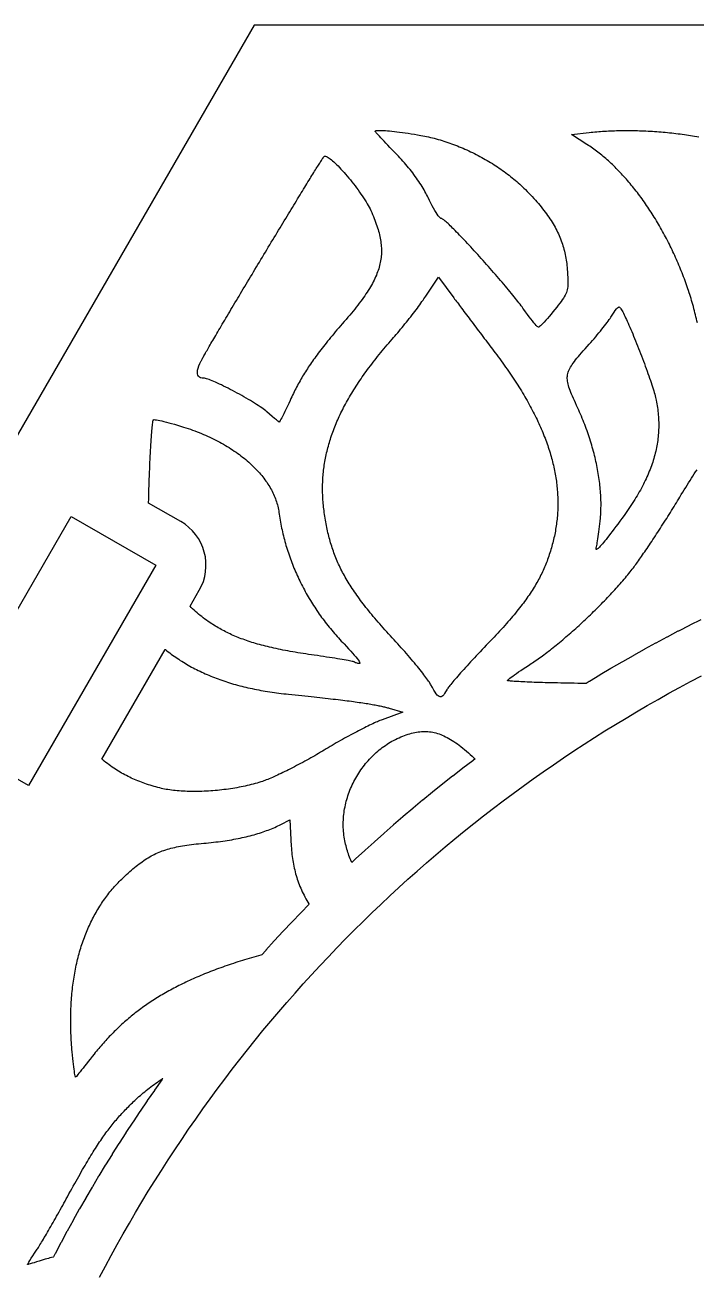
# Model space of a CAD drawing. Header units: millimetres. Extents: x 10 to 410, y 18 to 283.
# Drawn here: x 259.71 to 281.08, y 241.79 to 281.62 of the extents above; entities that cross this region are included whole.
import ezdxf

# ---------------------------------------------------------------- set-up
doc = ezdxf.new("R2010")
doc.units = ezdxf.units.MM
doc.layers.add('CUT', color=1, linetype='Continuous')

msp = doc.modelspace()

# ---------------------------------------------------------------- linework, layer by layer
at = {"layer": 'CUT'}
for points in [[(337, 160.378), (372, 221), (337, 281.622), (267, 281.622), (232, 221), (267, 160.378)], [(274.332, 274.068), (274.276, 274.131), (274.219, 274.194), (274.162, 274.257), (274.106, 274.319), (274.05, 274.381), (273.995, 274.441), (273.94, 274.501), (273.885, 274.56), (273.831, 274.619), (273.778, 274.675), (273.726, 274.731), (273.675, 274.786), (273.625, 274.839), (273.575, 274.89), (273.527, 274.94), (273.481, 274.989), (273.435, 275.035), (273.391, 275.08), (273.349, 275.123), (273.308, 275.163), (273.269, 275.202), (273.232, 275.238), (273.196, 275.272), (273.163, 275.304), (273.131, 275.333), (273.102, 275.359), (273.075, 275.382), (273.05, 275.403), (273.028, 275.421), (273.008, 275.436), (272.991, 275.448), (272.976, 275.456), (272.964, 275.461), (272.955, 275.463), (272.937, 275.469), (272.913, 275.487), (272.885, 275.516), (272.854, 275.555), (272.819, 275.603), (272.782, 275.659), (272.742, 275.724), (272.701, 275.794), (272.658, 275.871), (272.615, 275.953), (272.572, 276.04), (272.529, 276.13), (272.506, 276.178), (272.482, 276.227), (272.456, 276.277), (272.428, 276.328), (272.399, 276.379), (272.369, 276.431), (272.337, 276.483), (272.304, 276.536), (272.269, 276.59), (272.234, 276.644), (272.197, 276.698), (272.159, 276.752), (272.12, 276.807), (272.08, 276.861), (272.039, 276.916), (271.997, 276.971), (271.954, 277.025), (271.91, 277.079), (271.865, 277.134), (271.82, 277.188), (271.774, 277.241), (271.727, 277.295), (271.68, 277.347), (271.632, 277.4), (271.583, 277.451), (271.534, 277.502), (271.459, 277.579), (271.387, 277.654), (271.317, 277.727), (271.251, 277.796), (271.188, 277.863), (271.129, 277.925), (271.074, 277.983), (271.025, 278.037), (270.98, 278.085), (270.941, 278.128), (270.908, 278.164), (270.882, 278.195), (270.863, 278.217), (270.851, 278.233), (270.847, 278.24), (270.851, 278.249), (270.861, 278.256), (270.879, 278.262), (270.903, 278.266), (270.934, 278.269), (270.971, 278.271), (271.013, 278.271), (271.062, 278.27), (271.115, 278.268), (271.174, 278.264), (271.238, 278.259), (271.306, 278.253), (271.379, 278.246), (271.456, 278.237), (271.537, 278.228), (271.622, 278.217), (271.711, 278.205), (271.802, 278.192), (271.897, 278.178), (271.994, 278.163), (272.094, 278.146), (272.196, 278.129), (272.3, 278.111), (272.361, 278.1), (272.421, 278.088), (272.482, 278.075), (272.543, 278.062), (272.605, 278.047), (272.666, 278.033), (272.727, 278.017), (272.788, 278), (272.85, 277.983), (272.911, 277.966), (272.972, 277.947), (273.034, 277.928), (273.095, 277.908), (273.156, 277.887), (273.217, 277.866), (273.278, 277.844), (273.339, 277.822), (273.4, 277.799), (273.461, 277.775), (273.522, 277.75), (273.582, 277.725), (273.642, 277.7), (273.702, 277.673), (273.762, 277.646), (273.822, 277.619), (273.882, 277.591), (273.941, 277.562), (274, 277.533), (274.058, 277.503), (274.117, 277.473), (274.175, 277.442), (274.233, 277.411), (274.29, 277.379), (274.347, 277.346), (274.404, 277.313), (274.461, 277.28), (274.517, 277.246), (274.572, 277.211), (274.627, 277.176), (274.682, 277.141), (274.737, 277.105), (274.791, 277.068), (274.844, 277.032), (274.897, 276.994), (274.949, 276.957), (275.001, 276.918), (275.053, 276.88), (275.103, 276.841), (275.154, 276.801), (275.203, 276.762), (275.252, 276.721), (275.301, 276.681), (275.349, 276.64), (275.396, 276.598), (275.443, 276.557), (275.489, 276.514), (275.534, 276.472), (275.578, 276.429), (275.622, 276.386), (275.679, 276.329), (275.734, 276.273), (275.788, 276.217), (275.84, 276.161), (275.891, 276.106), (275.941, 276.05), (275.99, 275.996), (276.037, 275.941), (276.083, 275.887), (276.127, 275.832), (276.17, 275.778), (276.212, 275.724), (276.253, 275.67), (276.293, 275.617), (276.331, 275.563), (276.368, 275.51), (276.404, 275.456), (276.438, 275.403), (276.472, 275.35), (276.504, 275.296), (276.535, 275.243), (276.565, 275.19), (276.593, 275.136), (276.621, 275.083), (276.647, 275.029), (276.672, 274.976), (276.696, 274.922), (276.719, 274.868), (276.741, 274.814), (276.762, 274.76), (276.782, 274.705), (276.801, 274.651), (276.818, 274.596), (276.835, 274.54), (276.85, 274.485), (276.865, 274.429), (276.878, 274.373), (276.891, 274.317), (276.902, 274.26), (276.913, 274.203), (276.922, 274.145), (276.931, 274.087), (276.938, 274.029), (276.945, 273.97), (276.95, 273.911), (276.955, 273.851), (276.962, 273.759), (276.967, 273.675), (276.972, 273.598), (276.975, 273.527), (276.976, 273.462), (276.976, 273.402), (276.974, 273.347), (276.97, 273.295), (276.963, 273.247), (276.954, 273.2), (276.942, 273.156), (276.926, 273.112), (276.908, 273.068), (276.886, 273.024), (276.86, 272.978), (276.831, 272.931), (276.797, 272.882), (276.76, 272.829), (276.717, 272.772), (276.67, 272.71), (276.618, 272.643), (276.56, 272.57), (276.5, 272.494), (276.44, 272.42), (276.381, 272.351), (276.325, 272.286), (276.272, 272.226), (276.223, 272.172), (276.178, 272.124), (276.137, 272.084), (276.102, 272.051), (276.073, 272.027), (276.051, 272.013), (276.037, 272.008), (276.021, 272.015), (275.998, 272.033), (275.967, 272.062), (275.931, 272.101), (275.89, 272.149), (275.844, 272.206), (275.793, 272.269), (275.74, 272.338), (275.685, 272.413), (275.627, 272.493), (275.569, 272.575), (275.544, 272.612), (275.516, 272.651), (275.486, 272.692), (275.454, 272.735), (275.419, 272.779), (275.383, 272.826), (275.345, 272.875), (275.306, 272.925), (275.264, 272.976), (275.221, 273.03), (275.177, 273.084), (275.131, 273.14), (275.084, 273.197), (275.035, 273.255), (274.986, 273.315), (274.935, 273.375), (274.884, 273.435), (274.831, 273.497), (274.778, 273.559), (274.724, 273.622), (274.669, 273.685), (274.614, 273.749), (274.558, 273.812), (274.502, 273.876), (274.445, 273.94), (274.389, 274.004)], [(265.744, 271.692), (265.776, 271.747), (265.809, 271.803), (265.842, 271.86), (265.877, 271.919), (265.912, 271.979), (265.948, 272.04), (265.985, 272.102), (266.022, 272.166), (266.061, 272.23), (266.099, 272.296), (266.139, 272.362), (266.179, 272.43), (266.22, 272.498), (266.261, 272.567), (266.303, 272.638), (266.345, 272.709), (266.387, 272.781), (266.431, 272.853), (266.474, 272.926), (266.518, 273), (266.563, 273.075), (266.608, 273.15), (266.653, 273.225), (266.698, 273.301), (266.744, 273.378), (266.79, 273.455), (266.836, 273.532), (266.883, 273.61), (266.929, 273.688), (266.976, 273.766), (267.023, 273.844), (267.07, 273.923), (267.117, 274.001), (267.165, 274.08), (267.212, 274.159), (267.259, 274.238), (267.307, 274.316), (267.354, 274.395), (267.401, 274.474), (267.448, 274.552), (267.495, 274.63), (267.542, 274.708), (267.589, 274.786), (267.636, 274.863), (267.682, 274.94), (267.729, 275.017), (267.775, 275.093), (267.82, 275.168), (267.866, 275.243), (267.911, 275.318), (267.956, 275.392), (268, 275.465), (268.044, 275.538), (268.088, 275.61), (268.131, 275.681), (268.174, 275.751), (268.216, 275.821), (268.257, 275.889), (268.299, 275.957), (268.339, 276.024), (268.379, 276.089), (268.419, 276.154), (268.457, 276.217), (268.496, 276.28), (268.533, 276.341), (268.57, 276.401), (268.606, 276.46), (268.641, 276.517), (268.675, 276.574), (268.709, 276.628), (268.742, 276.682), (268.774, 276.734), (268.805, 276.784), (268.835, 276.833), (268.865, 276.88), (268.893, 276.926), (268.92, 276.97), (268.947, 277.012), (268.972, 277.053), (268.996, 277.091), (269.019, 277.128), (269.041, 277.164), (269.062, 277.197), (269.082, 277.228), (269.101, 277.257), (269.118, 277.285), (269.135, 277.31), (269.15, 277.333), (269.163, 277.354), (269.176, 277.373), (269.187, 277.389), (269.197, 277.404), (269.205, 277.416), (269.212, 277.425), (269.218, 277.432), (269.222, 277.437), (269.235, 277.446), (269.251, 277.449), (269.271, 277.447), (269.294, 277.439), (269.32, 277.427), (269.35, 277.411), (269.381, 277.39), (269.416, 277.364), (269.452, 277.335), (269.491, 277.302), (269.532, 277.266), (269.574, 277.226), (269.618, 277.183), (269.664, 277.137), (269.711, 277.089), (269.758, 277.038), (269.807, 276.985), (269.856, 276.929), (269.906, 276.872), (269.956, 276.813), (270.007, 276.753), (270.057, 276.692), (270.107, 276.629), (270.157, 276.566), (270.206, 276.502), (270.254, 276.438), (270.301, 276.374), (270.348, 276.309), (270.392, 276.245), (270.436, 276.182), (270.478, 276.119), (270.517, 276.057), (270.555, 275.997), (270.591, 275.937), (270.624, 275.879), (270.654, 275.823), (270.682, 275.769), (270.706, 275.717), (270.735, 275.653), (270.762, 275.591), (270.789, 275.529), (270.814, 275.468), (270.837, 275.408), (270.86, 275.348), (270.881, 275.289), (270.901, 275.231), (270.92, 275.174), (270.937, 275.118), (270.954, 275.061), (270.969, 275.006), (270.982, 274.951), (270.995, 274.897), (271.006, 274.843), (271.015, 274.789), (271.024, 274.736), (271.031, 274.684), (271.037, 274.631), (271.041, 274.579), (271.044, 274.528), (271.046, 274.476), (271.046, 274.425), (271.045, 274.374), (271.043, 274.323), (271.039, 274.272), (271.034, 274.222), (271.027, 274.171), (271.019, 274.12), (271.01, 274.07), (270.999, 274.019), (270.987, 273.969), (270.974, 273.918), (270.958, 273.867), (270.942, 273.816), (270.924, 273.765), (270.904, 273.713), (270.883, 273.661), (270.861, 273.61), (270.837, 273.557), (270.812, 273.504), (270.785, 273.451), (270.756, 273.398), (270.726, 273.344), (270.695, 273.289), (270.662, 273.234), (270.627, 273.179), (270.591, 273.123), (270.554, 273.066), (270.515, 273.008), (270.474, 272.95), (270.432, 272.891), (270.388, 272.832), (270.342, 272.771), (270.295, 272.71), (270.246, 272.648), (270.196, 272.585), (270.144, 272.522), (270.091, 272.457), (270.035, 272.391), (269.978, 272.324), (269.92, 272.257), (269.859, 272.187), (269.8, 272.118), (269.743, 272.051), (269.687, 271.985), (269.632, 271.921), (269.579, 271.858), (269.527, 271.796), (269.476, 271.735), (269.427, 271.675), (269.379, 271.617), (269.332, 271.559), (269.286, 271.502), (269.242, 271.447), (269.198, 271.392), (269.156, 271.338), (269.115, 271.284), (269.074, 271.232), (269.035, 271.18), (268.997, 271.128), (268.959, 271.078), (268.923, 271.027), (268.887, 270.978), (268.852, 270.928), (268.818, 270.879), (268.785, 270.831), (268.752, 270.782), (268.72, 270.734), (268.689, 270.686), (268.658, 270.638), (268.628, 270.59), (268.598, 270.542), (268.569, 270.494), (268.54, 270.446), (268.512, 270.397), (268.484, 270.349), (268.456, 270.3), (268.429, 270.251), (268.402, 270.202), (268.375, 270.152), (268.349, 270.102), (268.322, 270.051), (268.296, 270), (268.27, 269.948), (268.244, 269.896), (268.218, 269.843), (268.192, 269.789), (268.166, 269.734), (268.14, 269.679), (268.096, 269.584), (268.053, 269.493), (268.012, 269.407), (267.973, 269.326), (267.937, 269.252), (267.905, 269.185), (267.875, 269.126), (267.85, 269.076), (267.829, 269.036), (267.813, 269.006), (267.802, 268.987), (267.797, 268.981), (267.783, 268.991), (267.751, 269.016), (267.703, 269.055), (267.642, 269.107), (267.57, 269.168), (267.49, 269.237), (267.404, 269.312), (267.368, 269.341), (267.329, 269.373), (267.285, 269.406), (267.237, 269.44), (267.185, 269.476), (267.13, 269.513), (267.071, 269.551), (267.01, 269.59), (266.947, 269.63), (266.881, 269.67), (266.813, 269.71), (266.744, 269.751), (266.673, 269.792), (266.601, 269.833), (266.529, 269.873), (266.456, 269.913), (266.383, 269.953), (266.31, 269.991), (266.238, 270.029), (266.167, 270.066), (266.096, 270.102), (266.027, 270.136), (265.96, 270.169), (265.895, 270.2), (265.832, 270.229), (265.772, 270.256), (265.714, 270.281), (265.66, 270.304), (265.609, 270.324), (265.562, 270.341), (265.52, 270.356), (265.481, 270.368), (265.447, 270.376), (265.419, 270.381), (265.395, 270.383), (265.341, 270.387), (265.295, 270.4), (265.258, 270.42), (265.23, 270.449), (265.209, 270.485), (265.198, 270.528), (265.195, 270.579), (265.201, 270.637), (265.216, 270.702), (265.239, 270.773), (265.271, 270.851), (265.312, 270.936), (265.32, 270.952), (265.33, 270.971), (265.341, 270.991), (265.354, 271.014), (265.367, 271.039), (265.382, 271.066), (265.399, 271.095), (265.416, 271.126), (265.435, 271.159), (265.455, 271.194), (265.476, 271.231), (265.498, 271.27), (265.521, 271.31), (265.546, 271.352), (265.571, 271.396), (265.598, 271.441), (265.625, 271.488), (265.653, 271.537), (265.683, 271.587), (265.713, 271.639)], [(269.498, 264.929), (269.48, 264.982), (269.463, 265.035), (269.446, 265.088), (269.43, 265.141), (269.414, 265.195), (269.399, 265.249), (269.384, 265.304), (269.37, 265.359), (269.357, 265.414), (269.343, 265.469), (269.331, 265.526), (269.318, 265.582), (269.307, 265.639), (269.295, 265.696), (269.284, 265.754), (269.274, 265.812), (269.263, 265.872), (269.253, 265.931), (269.244, 265.991), (269.235, 266.052), (269.226, 266.113), (269.219, 266.17), (269.212, 266.227), (269.205, 266.283), (269.2, 266.34), (269.194, 266.396), (269.19, 266.452), (269.185, 266.509), (269.182, 266.565), (269.179, 266.621), (269.177, 266.677), (269.175, 266.733), (269.174, 266.789), (269.173, 266.845), (269.173, 266.9), (269.174, 266.956), (269.175, 267.012), (269.177, 267.067), (269.18, 267.123), (269.183, 267.178), (269.186, 267.233), (269.191, 267.289), (269.195, 267.344), (269.201, 267.399), (269.207, 267.454), (269.214, 267.51), (269.221, 267.565), (269.229, 267.62), (269.238, 267.675), (269.247, 267.73), (269.257, 267.786), (269.267, 267.841), (269.278, 267.896), (269.289, 267.951), (269.302, 268.006), (269.315, 268.061), (269.328, 268.116), (269.342, 268.171), (269.357, 268.226), (269.373, 268.281), (269.389, 268.337), (269.405, 268.392), (269.422, 268.447), (269.44, 268.502), (269.459, 268.558), (269.478, 268.613), (269.498, 268.668), (269.518, 268.724), (269.539, 268.779), (269.561, 268.835), (269.584, 268.89), (269.607, 268.946), (269.63, 269.002), (269.655, 269.057), (269.68, 269.113), (269.705, 269.169), (269.732, 269.225), (269.759, 269.281), (269.786, 269.337), (269.815, 269.393), (269.843, 269.45), (269.873, 269.506), (269.903, 269.562), (269.934, 269.619), (269.966, 269.676), (269.998, 269.733), (270.031, 269.789), (270.064, 269.846), (270.099, 269.904), (270.133, 269.961), (270.169, 270.018), (270.205, 270.076), (270.242, 270.133), (270.28, 270.191), (270.318, 270.249), (270.357, 270.307), (270.397, 270.365), (270.437, 270.424), (270.478, 270.482), (270.519, 270.541), (270.562, 270.599), (270.605, 270.658), (270.648, 270.717), (270.693, 270.777), (270.738, 270.836), (270.784, 270.896), (270.83, 270.956), (270.877, 271.016), (270.925, 271.076), (270.974, 271.136), (271.023, 271.197), (271.073, 271.257), (271.123, 271.318), (271.175, 271.379), (271.227, 271.441), (271.28, 271.502), (271.333, 271.564), (271.387, 271.626), (271.43, 271.675), (271.473, 271.725), (271.518, 271.777), (271.563, 271.83), (271.608, 271.885), (271.654, 271.94), (271.7, 271.996), (271.746, 272.053), (271.792, 272.11), (271.839, 272.167), (271.884, 272.225), (271.93, 272.282), (271.975, 272.339), (272.019, 272.396), (272.062, 272.453), (272.105, 272.509), (272.147, 272.563), (272.187, 272.618), (272.226, 272.67), (272.264, 272.722), (272.3, 272.772), (272.335, 272.82), (272.368, 272.866), (272.398, 272.911), (272.427, 272.953), (272.454, 272.993), (272.856, 273.603), (273.348, 272.939), (273.373, 272.904), (273.4, 272.868), (273.429, 272.829), (273.459, 272.788), (273.491, 272.746), (273.524, 272.701), (273.559, 272.655), (273.594, 272.608), (273.631, 272.558), (273.669, 272.508), (273.708, 272.456), (273.748, 272.403), (273.789, 272.349), (273.83, 272.294), (273.872, 272.238), (273.915, 272.181), (273.958, 272.123), (274.002, 272.065), (274.046, 272.007), (274.091, 271.948), (274.135, 271.888), (274.18, 271.829), (274.225, 271.77), (274.27, 271.71), (274.315, 271.651), (274.36, 271.592), (274.404, 271.533), (274.448, 271.475), (274.492, 271.417), (274.535, 271.36), (274.578, 271.304), (274.62, 271.248), (274.662, 271.194), (274.711, 271.128), (274.76, 271.063), (274.809, 270.998), (274.856, 270.933), (274.903, 270.868), (274.95, 270.804), (274.995, 270.739), (275.041, 270.675), (275.085, 270.611), (275.129, 270.547), (275.172, 270.484), (275.215, 270.42), (275.257, 270.357), (275.298, 270.294), (275.339, 270.231), (275.379, 270.168), (275.418, 270.106), (275.457, 270.043), (275.495, 269.981), (275.533, 269.919), (275.57, 269.857), (275.606, 269.796), (275.642, 269.734), (275.677, 269.673), (275.712, 269.611), (275.745, 269.55), (275.779, 269.489), (275.811, 269.429), (275.843, 269.368), (275.874, 269.308), (275.905, 269.247), (275.935, 269.187), (275.965, 269.127), (275.993, 269.067), (276.022, 269.007), (276.049, 268.948), (276.076, 268.888), (276.103, 268.829), (276.128, 268.77), (276.153, 268.711), (276.178, 268.652), (276.202, 268.593), (276.225, 268.534), (276.248, 268.476), (276.269, 268.418), (276.291, 268.359), (276.312, 268.301), (276.332, 268.243), (276.351, 268.185), (276.37, 268.127), (276.389, 268.07), (276.406, 268.012), (276.423, 267.955), (276.44, 267.898), (276.456, 267.841), (276.471, 267.783), (276.486, 267.726), (276.5, 267.67), (276.513, 267.613), (276.526, 267.556), (276.538, 267.5), (276.55, 267.443), (276.561, 267.387), (276.571, 267.331), (276.581, 267.275), (276.59, 267.219), (276.599, 267.163), (276.607, 267.107), (276.614, 267.051), (276.621, 266.995), (276.627, 266.94), (276.632, 266.885), (276.637, 266.829), (276.642, 266.774), (276.646, 266.719), (276.649, 266.663), (276.651, 266.608), (276.653, 266.553), (276.654, 266.498), (276.655, 266.444), (276.655, 266.389), (276.655, 266.334), (276.654, 266.28), (276.652, 266.225), (276.65, 266.171), (276.647, 266.116), (276.643, 266.062), (276.639, 266.008), (276.635, 265.954), (276.629, 265.899), (276.623, 265.845), (276.617, 265.791), (276.61, 265.737), (276.602, 265.683), (276.594, 265.629), (276.585, 265.576), (276.576, 265.522), (276.566, 265.468), (276.555, 265.414), (276.544, 265.361), (276.532, 265.307), (276.52, 265.254), (276.507, 265.2), (276.493, 265.147), (276.479, 265.092), (276.464, 265.037), (276.449, 264.983), (276.433, 264.93), (276.417, 264.877), (276.401, 264.825), (276.384, 264.773), (276.366, 264.721), (276.349, 264.67), (276.33, 264.619), (276.312, 264.568), (276.292, 264.518), (276.273, 264.468), (276.252, 264.418), (276.231, 264.368), (276.21, 264.319), (276.188, 264.27), (276.165, 264.221), (276.142, 264.172), (276.118, 264.123), (276.093, 264.074), (276.068, 264.026), (276.042, 263.977), (276.015, 263.928), (275.988, 263.879), (275.96, 263.83), (275.931, 263.781), (275.901, 263.733), (275.87, 263.683), (275.839, 263.634), (275.807, 263.585), (275.774, 263.535), (275.74, 263.485), (275.705, 263.435), (275.67, 263.384), (275.633, 263.333), (275.596, 263.282), (275.558, 263.231), (275.518, 263.179), (275.478, 263.127), (275.437, 263.074), (275.394, 263.021), (275.351, 262.967), (275.307, 262.913), (275.262, 262.858), (275.215, 262.803), (275.168, 262.747), (275.119, 262.69), (275.069, 262.633), (275.018, 262.575), (274.966, 262.517), (274.913, 262.457), (274.859, 262.397), (274.803, 262.337), (274.746, 262.275), (274.688, 262.213), (274.629, 262.149), (274.568, 262.085), (274.507, 262.02), (274.443, 261.954), (274.378, 261.886), (274.313, 261.818), (274.249, 261.75), (274.185, 261.683), (274.122, 261.616), (274.061, 261.55), (274, 261.485), (273.94, 261.421), (273.882, 261.358), (273.825, 261.295), (273.769, 261.234), (273.715, 261.175), (273.662, 261.117), (273.611, 261.06), (273.562, 261.005), (273.515, 260.952), (273.471, 260.902), (273.428, 260.853), (273.387, 260.806), (273.349, 260.762), (273.314, 260.719), (273.281, 260.68), (273.25, 260.643), (273.222, 260.609), (273.198, 260.578), (273.176, 260.55), (273.157, 260.524), (273.142, 260.502), (273.13, 260.484), (273.121, 260.469), (273.087, 260.407), (273.055, 260.355), (273.025, 260.313), (272.996, 260.281), (272.968, 260.259), (272.94, 260.247), (272.911, 260.245), (272.883, 260.254), (272.853, 260.274), (272.821, 260.304), (272.787, 260.346), (272.75, 260.398), (272.711, 260.462), (272.667, 260.538), (272.62, 260.625), (272.606, 260.65), (272.589, 260.678), (272.569, 260.709), (272.546, 260.743), (272.521, 260.78), (272.493, 260.819), (272.462, 260.861), (272.429, 260.905), (272.394, 260.951), (272.357, 260.999), (272.317, 261.049), (272.276, 261.101), (272.233, 261.155), (272.189, 261.21), (272.142, 261.266), (272.095, 261.323), (272.046, 261.382), (271.995, 261.441), (271.944, 261.502), (271.892, 261.562), (271.838, 261.624), (271.784, 261.685), (271.73, 261.748), (271.674, 261.81), (271.619, 261.872), (271.562, 261.934), (271.506, 261.995), (271.45, 262.056), (271.389, 262.122), (271.329, 262.188), (271.27, 262.253), (271.212, 262.317), (271.155, 262.38), (271.099, 262.442), (271.045, 262.504), (270.991, 262.566), (270.938, 262.627), (270.887, 262.687), (270.836, 262.746), (270.786, 262.805), (270.738, 262.864), (270.69, 262.922), (270.643, 262.979), (270.598, 263.036), (270.553, 263.093), (270.509, 263.149), (270.466, 263.204), (270.424, 263.26), (270.383, 263.314), (270.343, 263.369), (270.303, 263.423), (270.265, 263.477), (270.227, 263.53), (270.19, 263.584), (270.154, 263.637), (270.119, 263.689), (270.085, 263.742), (270.052, 263.794), (270.019, 263.846), (269.987, 263.898), (269.956, 263.95), (269.925, 264.001), (269.896, 264.053), (269.867, 264.104), (269.839, 264.156), (269.812, 264.207), (269.785, 264.258), (269.759, 264.309), (269.733, 264.361), (269.709, 264.412), (269.685, 264.463), (269.662, 264.514), (269.639, 264.566), (269.617, 264.617), (269.596, 264.669), (269.575, 264.721), (269.555, 264.772), (269.535, 264.824), (269.516, 264.877)], [(278.023, 266.611), (278.019, 266.671), (278.016, 266.731), (278.011, 266.791), (278.006, 266.852), (278, 266.913), (277.994, 266.975), (277.987, 267.036), (277.979, 267.098), (277.971, 267.161), (277.962, 267.223), (277.952, 267.286), (277.942, 267.349), (277.931, 267.413), (277.919, 267.476), (277.907, 267.54), (277.894, 267.604), (277.881, 267.668), (277.867, 267.733), (277.852, 267.797), (277.837, 267.862), (277.821, 267.927), (277.805, 267.992), (277.787, 268.057), (277.77, 268.122), (277.751, 268.188), (277.732, 268.253), (277.713, 268.319), (277.693, 268.384), (277.672, 268.45), (277.651, 268.515), (277.629, 268.581), (277.606, 268.647), (277.583, 268.713), (277.559, 268.779), (277.535, 268.844), (277.51, 268.91), (277.485, 268.976), (277.459, 269.041), (277.432, 269.107), (277.405, 269.173), (277.377, 269.238), (277.349, 269.303), (277.32, 269.368), (277.291, 269.434), (277.253, 269.517), (277.217, 269.596), (277.183, 269.671), (277.151, 269.742), (277.122, 269.809), (277.094, 269.873), (277.07, 269.934), (277.047, 269.991), (277.027, 270.046), (277.009, 270.099), (276.993, 270.149), (276.981, 270.197), (276.97, 270.243), (276.962, 270.287), (276.957, 270.33), (276.954, 270.372), (276.955, 270.413), (276.957, 270.454), (276.963, 270.493), (276.972, 270.533), (276.983, 270.573), (276.997, 270.612), (277.014, 270.653), (277.034, 270.693), (277.058, 270.735), (277.084, 270.778), (277.113, 270.822), (277.145, 270.868), (277.181, 270.916), (277.22, 270.966), (277.262, 271.017), (277.307, 271.072), (277.356, 271.129), (277.408, 271.189), (277.464, 271.252), (277.523, 271.319), (277.585, 271.39), (277.651, 271.464), (277.703, 271.522), (277.755, 271.582), (277.806, 271.642), (277.858, 271.703), (277.908, 271.764), (277.958, 271.824), (278.007, 271.884), (278.054, 271.942), (278.099, 271.999), (278.142, 272.054), (278.182, 272.107), (278.22, 272.157), (278.255, 272.204), (278.286, 272.248), (278.314, 272.288), (278.337, 272.324), (278.357, 272.355), (278.399, 272.423), (278.442, 272.486), (278.483, 272.541), (278.521, 272.587), (278.554, 272.622), (278.582, 272.645), (278.603, 272.652), (278.611, 272.65), (278.622, 272.642), (278.634, 272.628), (278.648, 272.61), (278.663, 272.587), (278.68, 272.559), (278.699, 272.527), (278.718, 272.491), (278.739, 272.451), (278.762, 272.406), (278.785, 272.359), (278.81, 272.307), (278.835, 272.253), (278.861, 272.195), (278.889, 272.135), (278.917, 272.071), (278.945, 272.006), (278.975, 271.938), (279.005, 271.868), (279.035, 271.796), (279.066, 271.722), (279.097, 271.646), (279.128, 271.57), (279.159, 271.492), (279.191, 271.413), (279.222, 271.334), (279.253, 271.253), (279.285, 271.173), (279.316, 271.092), (279.346, 271.011), (279.377, 270.93), (279.407, 270.85), (279.436, 270.77), (279.465, 270.691), (279.493, 270.613), (279.52, 270.536), (279.547, 270.461), (279.572, 270.387), (279.597, 270.315), (279.62, 270.244), (279.643, 270.176), (279.664, 270.11), (279.684, 270.046), (279.703, 269.985), (279.72, 269.927), (279.735, 269.872), (279.749, 269.82), (279.762, 269.772), (279.772, 269.727), (279.781, 269.686), (279.793, 269.626), (279.803, 269.567), (279.813, 269.508), (279.822, 269.449), (279.83, 269.39), (279.837, 269.331), (279.844, 269.273), (279.849, 269.214), (279.854, 269.156), (279.857, 269.098), (279.86, 269.04), (279.862, 268.982), (279.863, 268.924), (279.863, 268.866), (279.862, 268.808), (279.86, 268.75), (279.858, 268.693), (279.854, 268.635), (279.849, 268.578), (279.844, 268.52), (279.838, 268.463), (279.83, 268.405), (279.822, 268.348), (279.813, 268.29), (279.803, 268.233), (279.792, 268.175), (279.78, 268.118), (279.767, 268.06), (279.754, 268.002), (279.739, 267.945), (279.723, 267.887), (279.707, 267.829), (279.689, 267.771), (279.671, 267.713), (279.651, 267.655), (279.631, 267.597), (279.61, 267.539), (279.587, 267.48), (279.564, 267.422), (279.54, 267.363), (279.515, 267.304), (279.489, 267.245), (279.462, 267.186), (279.434, 267.127), (279.405, 267.067), (279.375, 267.008), (279.344, 266.948), (279.312, 266.888), (279.279, 266.827), (279.245, 266.767), (279.21, 266.706), (279.174, 266.645), (279.137, 266.584), (279.099, 266.522), (279.06, 266.461), (279.02, 266.399), (278.98, 266.336), (278.938, 266.274), (278.895, 266.211), (278.851, 266.147), (278.806, 266.084), (278.76, 266.02), (278.69, 265.924), (278.623, 265.832), (278.559, 265.745), (278.497, 265.662), (278.438, 265.584), (278.382, 265.509), (278.329, 265.44), (278.279, 265.374), (278.231, 265.313), (278.187, 265.257), (278.145, 265.205), (278.106, 265.157), (278.07, 265.114), (278.036, 265.076), (278.006, 265.042), (277.979, 265.012), (277.955, 264.988), (277.933, 264.967), (277.915, 264.952), (277.9, 264.941), (277.887, 264.935), (277.878, 264.933), (277.872, 264.936), (277.869, 264.944), (277.869, 264.957), (277.872, 264.974), (277.878, 264.996), (277.885, 265.022), (277.893, 265.057), (277.901, 265.1), (277.91, 265.151), (277.92, 265.209), (277.929, 265.274), (277.939, 265.343), (277.949, 265.418), (277.96, 265.497), (277.97, 265.579), (277.98, 265.664), (277.99, 265.751), (277.999, 265.839), (278.008, 265.928), (278.013, 265.982), (278.017, 266.037), (278.021, 266.092), (278.024, 266.148), (278.026, 266.205), (278.027, 266.261), (278.028, 266.319), (278.029, 266.376), (278.028, 266.435), (278.027, 266.493), (278.025, 266.552)], [(265.249, 268.654), (265.318, 268.626), (265.386, 268.597), (265.453, 268.568), (265.519, 268.538), (265.585, 268.508), (265.65, 268.477), (265.714, 268.446), (265.777, 268.414), (265.84, 268.382), (265.902, 268.349), (265.963, 268.315), (266.023, 268.281), (266.083, 268.247), (266.141, 268.211), (266.199, 268.176), (266.256, 268.14), (266.312, 268.103), (266.367, 268.066), (266.422, 268.029), (266.475, 267.991), (266.528, 267.953), (266.579, 267.914), (266.63, 267.875), (266.68, 267.835), (266.728, 267.795), (266.776, 267.755), (266.823, 267.714), (266.869, 267.673), (266.914, 267.632), (266.958, 267.59), (267.001, 267.548), (267.043, 267.505), (267.084, 267.462), (267.124, 267.419), (267.163, 267.375), (267.201, 267.332), (267.238, 267.288), (267.274, 267.243), (267.308, 267.199), (267.342, 267.154), (267.374, 267.108), (267.406, 267.063), (267.436, 267.017), (267.465, 266.971), (267.493, 266.925), (267.52, 266.879), (267.546, 266.832), (267.57, 266.786), (267.594, 266.738), (267.616, 266.691), (267.637, 266.644), (267.656, 266.597), (267.675, 266.549), (267.692, 266.501), (267.708, 266.453), (267.723, 266.405), (267.737, 266.357), (267.749, 266.309), (267.76, 266.26), (267.77, 266.212), (267.779, 266.163), (267.786, 266.115), (267.794, 266.053), (267.804, 265.99), (267.813, 265.928), (267.824, 265.866), (267.835, 265.804), (267.846, 265.741), (267.858, 265.68), (267.871, 265.618), (267.884, 265.556), (267.898, 265.494), (267.913, 265.433), (267.927, 265.371), (267.943, 265.31), (267.959, 265.248), (267.976, 265.187), (267.993, 265.126), (268.01, 265.065), (268.029, 265.005), (268.047, 264.944), (268.067, 264.883), (268.086, 264.823), (268.107, 264.763), (268.128, 264.702), (268.149, 264.642), (268.171, 264.583), (268.194, 264.523), (268.217, 264.464), (268.24, 264.404), (268.264, 264.345), (268.289, 264.286), (268.314, 264.227), (268.34, 264.169), (268.366, 264.11), (268.393, 264.052), (268.42, 263.994), (268.448, 263.936), (268.476, 263.879), (268.505, 263.821), (268.534, 263.764), (268.564, 263.707), (268.594, 263.65), (268.625, 263.594), (268.656, 263.537), (268.688, 263.481), (268.72, 263.425), (268.752, 263.37), (268.786, 263.315), (268.819, 263.259), (268.853, 263.204), (268.888, 263.15), (268.923, 263.096), (268.959, 263.041), (268.995, 262.988), (269.031, 262.934), (269.068, 262.881), (269.106, 262.828), (269.144, 262.775), (269.182, 262.723), (269.221, 262.671), (269.26, 262.619), (269.3, 262.567), (269.34, 262.516), (269.381, 262.465), (269.422, 262.415), (269.464, 262.365), (269.506, 262.315), (269.548, 262.265), (269.591, 262.216), (269.635, 262.167), (269.679, 262.118), (269.723, 262.07), (269.768, 262.022), (269.813, 261.975), (269.858, 261.928), (269.933, 261.85), (270.003, 261.775), (270.069, 261.704), (270.129, 261.636), (270.183, 261.573), (270.231, 261.515), (270.272, 261.464), (270.306, 261.418), (270.332, 261.379), (270.35, 261.348), (270.36, 261.325), (270.36, 261.311), (270.351, 261.306), (270.323, 261.307), (270.296, 261.311), (270.27, 261.316), (270.245, 261.323), (270.224, 261.331), (270.206, 261.34), (270.192, 261.35), (270.185, 261.355), (270.169, 261.36), (270.146, 261.366), (270.115, 261.373), (270.077, 261.381), (270.033, 261.39), (269.983, 261.4), (269.926, 261.41), (269.864, 261.421), (269.797, 261.433), (269.725, 261.445), (269.648, 261.458), (269.567, 261.471), (269.483, 261.485), (269.394, 261.499), (269.302, 261.513), (269.208, 261.527), (269.111, 261.542), (269.011, 261.556), (268.91, 261.571), (268.819, 261.584), (268.729, 261.597), (268.641, 261.61), (268.554, 261.624), (268.469, 261.637), (268.386, 261.651), (268.303, 261.665), (268.223, 261.679), (268.143, 261.693), (268.065, 261.707), (267.989, 261.721), (267.913, 261.736), (267.839, 261.751), (267.767, 261.766), (267.695, 261.781), (267.625, 261.796), (267.556, 261.812), (267.488, 261.827), (267.421, 261.843), (267.355, 261.86), (267.291, 261.876), (267.227, 261.893), (267.164, 261.91), (267.103, 261.927), (267.042, 261.945), (266.983, 261.962), (266.924, 261.98), (266.866, 261.999), (266.809, 262.017), (266.753, 262.036), (266.698, 262.056), (266.643, 262.076), (266.589, 262.096), (266.536, 262.116), (266.484, 262.137), (266.432, 262.158), (266.381, 262.179), (266.331, 262.201), (266.281, 262.224), (266.232, 262.246), (266.183, 262.269), (266.135, 262.293), (266.087, 262.317), (266.04, 262.341), (265.993, 262.366), (265.947, 262.392), (265.901, 262.417), (265.855, 262.443), (265.81, 262.47), (265.765, 262.497), (265.72, 262.525), (265.676, 262.553), (265.631, 262.582), (265.587, 262.611), (265.535, 262.647), (265.483, 262.684), (265.431, 262.721), (265.38, 262.76), (265.33, 262.799), (265.28, 262.839), (265.231, 262.879), (265.183, 262.921), (265.135, 262.963), (265.087, 263.005), (265.041, 263.049), (264.995, 263.093), (264.96, 263.128), (265.253, 263.636), (265.325, 263.775), (265.382, 263.921), (265.425, 264.072), (265.454, 264.227), (265.466, 264.383), (265.464, 264.54), (265.446, 264.696), (265.413, 264.85), (265.365, 264.999), (265.302, 265.143), (265.226, 265.281), (265.137, 265.41), (265.035, 265.529), (264.922, 265.639), (264.799, 265.736), (264.667, 265.821), (263.642, 266.413), (263.642, 266.445), (263.643, 266.522), (263.645, 266.601), (263.647, 266.685), (263.649, 266.772), (263.652, 266.863), (263.655, 266.959), (263.658, 267.06), (263.662, 267.165), (263.667, 267.275), (263.671, 267.39), (263.676, 267.496), (263.68, 267.601), (263.685, 267.703), (263.69, 267.804), (263.695, 267.902), (263.7, 267.998), (263.705, 268.092), (263.71, 268.182), (263.715, 268.27), (263.721, 268.354), (263.726, 268.434), (263.731, 268.511), (263.736, 268.584), (263.741, 268.652), (263.747, 268.716), (263.752, 268.775), (263.757, 268.83), (263.761, 268.879), (263.766, 268.923), (263.771, 268.961), (263.775, 268.993), (263.779, 269.02), (263.783, 269.04), (263.787, 269.054), (263.791, 269.061), (263.802, 269.065), (263.823, 269.066), (263.854, 269.063), (263.894, 269.058), (263.942, 269.049), (263.998, 269.038), (264.061, 269.023), (264.13, 269.007), (264.206, 268.988), (264.286, 268.966), (264.372, 268.943), (264.462, 268.918), (264.555, 268.89), (264.651, 268.861), (264.75, 268.831), (264.823, 268.808), (264.896, 268.784), (264.968, 268.759), (265.039, 268.733), (265.11, 268.707), (265.18, 268.681)], [(263.867, 264.436), (259.817, 257.421), (257.133, 258.971), (261.183, 265.986)], [(268.808, 260.255), (268.903, 260.245), (268.995, 260.235), (269.086, 260.225), (269.174, 260.215), (269.261, 260.206), (269.346, 260.196), (269.428, 260.186), (269.509, 260.177), (269.588, 260.168), (269.665, 260.159), (269.74, 260.149), (269.813, 260.14), (269.884, 260.131), (269.954, 260.122), (270.022, 260.114), (270.088, 260.105), (270.153, 260.096), (270.215, 260.087), (270.276, 260.079), (270.336, 260.07), (270.394, 260.062), (270.45, 260.053), (270.504, 260.045), (270.557, 260.037), (270.609, 260.029), (270.659, 260.02), (270.707, 260.012), (270.754, 260.004), (270.8, 259.996), (270.844, 259.988), (270.886, 259.98), (270.928, 259.971), (270.967, 259.964), (271.006, 259.955), (271.043, 259.947), (271.079, 259.939), (271.114, 259.931), (271.147, 259.923), (271.179, 259.915), (271.21, 259.907), (271.239, 259.899), (271.268, 259.891), (271.295, 259.883), (271.722, 259.755), (271.07, 259.518), (271.035, 259.505), (270.997, 259.49), (270.957, 259.473), (270.915, 259.455), (270.87, 259.436), (270.823, 259.414), (270.774, 259.392), (270.723, 259.368), (270.67, 259.343), (270.615, 259.317), (270.559, 259.289), (270.502, 259.26), (270.443, 259.231), (270.383, 259.2), (270.321, 259.168), (270.259, 259.136), (270.196, 259.103), (270.132, 259.069), (270.068, 259.034), (270.003, 258.999), (269.937, 258.963), (269.872, 258.927), (269.806, 258.89), (269.74, 258.853), (269.674, 258.816), (269.609, 258.778), (269.543, 258.74), (269.478, 258.702), (269.414, 258.665), (269.351, 258.627), (269.288, 258.589), (269.226, 258.551), (269.167, 258.516), (269.108, 258.48), (269.047, 258.444), (268.986, 258.408), (268.924, 258.372), (268.861, 258.336), (268.798, 258.3), (268.734, 258.265), (268.67, 258.229), (268.606, 258.194), (268.541, 258.159), (268.476, 258.124), (268.412, 258.09), (268.348, 258.056), (268.284, 258.023), (268.22, 257.99), (268.157, 257.958), (268.094, 257.927), (268.033, 257.896), (267.972, 257.866), (267.912, 257.837), (267.853, 257.808), (267.795, 257.781), (267.738, 257.755), (267.682, 257.729), (267.628, 257.705), (267.576, 257.682), (267.525, 257.66), (267.476, 257.639), (267.429, 257.62), (267.384, 257.602), (267.341, 257.585), (267.3, 257.57), (267.261, 257.557), (267.205, 257.538), (267.148, 257.52), (267.089, 257.502), (267.029, 257.485), (266.968, 257.468), (266.907, 257.452), (266.844, 257.436), (266.78, 257.421), (266.716, 257.407), (266.651, 257.393), (266.585, 257.379), (266.518, 257.367), (266.451, 257.354), (266.383, 257.343), (266.315, 257.332), (266.246, 257.321), (266.177, 257.311), (266.108, 257.302), (266.038, 257.293), (265.968, 257.285), (265.898, 257.277), (265.828, 257.27), (265.757, 257.264), (265.687, 257.258), (265.617, 257.253), (265.547, 257.249), (265.477, 257.245), (265.408, 257.241), (265.338, 257.239), (265.269, 257.237), (265.201, 257.235), (265.132, 257.235), (265.065, 257.235), (264.998, 257.235), (264.931, 257.236), (264.865, 257.238), (264.8, 257.241), (264.736, 257.244), (264.673, 257.248), (264.61, 257.252), (264.549, 257.257), (264.488, 257.263), (264.428, 257.269), (264.37, 257.277), (264.313, 257.284), (264.257, 257.293), (264.202, 257.302), (264.149, 257.312), (264.097, 257.323), (264.046, 257.334), (263.998, 257.346), (263.935, 257.362), (263.874, 257.379), (263.813, 257.396), (263.753, 257.413), (263.695, 257.431), (263.637, 257.45), (263.579, 257.468), (263.523, 257.488), (263.467, 257.507), (263.411, 257.528), (263.357, 257.549), (263.303, 257.57), (263.249, 257.592), (263.196, 257.615), (263.143, 257.638), (263.091, 257.662), (263.039, 257.687), (262.988, 257.713), (262.937, 257.739), (262.886, 257.766), (262.835, 257.794), (262.784, 257.822), (262.734, 257.852), (262.684, 257.882), (262.634, 257.913), (262.584, 257.945), (262.534, 257.978), (262.484, 258.012), (262.434, 258.047), (262.384, 258.083), (262.334, 258.12), (262.283, 258.158), (262.233, 258.197), (262.182, 258.237), (262.151, 258.262), (264.167, 261.755), (264.175, 261.749), (264.22, 261.713), (264.266, 261.677), (264.312, 261.642), (264.359, 261.607), (264.406, 261.573), (264.454, 261.539), (264.502, 261.505), (264.55, 261.472), (264.599, 261.44), (264.649, 261.407), (264.699, 261.376), (264.749, 261.345), (264.8, 261.314), (264.851, 261.284), (264.902, 261.254), (264.954, 261.224), (265.007, 261.195), (265.06, 261.167), (265.113, 261.139), (265.167, 261.111), (265.222, 261.084), (265.277, 261.058), (265.332, 261.031), (265.388, 261.005), (265.444, 260.98), (265.501, 260.955), (265.558, 260.931), (265.615, 260.907), (265.674, 260.883), (265.732, 260.86), (265.791, 260.838), (265.851, 260.815), (265.911, 260.794), (265.971, 260.772), (266.032, 260.752), (266.093, 260.731), (266.155, 260.711), (266.218, 260.692), (266.281, 260.673), (266.344, 260.654), (266.408, 260.636), (266.472, 260.618), (266.537, 260.601), (266.602, 260.584), (266.668, 260.567), (266.734, 260.551), (266.801, 260.536), (266.868, 260.52), (266.936, 260.506), (267.004, 260.491), (267.072, 260.478), (267.142, 260.464), (267.211, 260.451), (267.282, 260.439), (267.352, 260.427), (267.423, 260.415), (267.495, 260.404), (267.567, 260.393), (267.64, 260.382), (267.713, 260.373), (267.787, 260.363), (267.861, 260.354), (267.936, 260.345), (268.011, 260.337), (268.087, 260.329), (268.197, 260.318), (268.304, 260.307), (268.409, 260.297), (268.512, 260.286), (268.613, 260.276), (268.712, 260.265)], [(270.17, 257.553), (270.199, 257.607), (270.228, 257.661), (270.259, 257.715), (270.291, 257.768), (270.323, 257.82), (270.357, 257.872), (270.392, 257.923), (270.428, 257.973), (270.464, 258.023), (270.502, 258.072), (270.54, 258.12), (270.58, 258.167), (270.62, 258.214), (270.661, 258.26), (270.704, 258.305), (270.747, 258.349), (270.791, 258.392), (270.835, 258.434), (270.881, 258.476), (270.927, 258.516), (270.975, 258.555), (271.023, 258.594), (271.071, 258.631), (271.121, 258.667), (271.171, 258.702), (271.223, 258.737), (271.274, 258.77), (271.327, 258.801), (271.38, 258.832), (271.434, 258.861), (271.489, 258.889), (271.544, 258.916), (271.604, 258.944), (271.663, 258.97), (271.721, 258.994), (271.778, 259.016), (271.835, 259.037), (271.89, 259.056), (271.946, 259.073), (272, 259.088), (272.054, 259.101), (272.108, 259.113), (272.161, 259.123), (272.214, 259.131), (272.266, 259.137), (272.318, 259.142), (272.369, 259.144), (272.421, 259.145), (272.472, 259.144), (272.523, 259.14), (272.574, 259.135), (272.624, 259.128), (272.675, 259.119), (272.726, 259.108), (272.777, 259.096), (272.828, 259.081), (272.879, 259.064), (272.93, 259.045), (272.981, 259.025), (273.033, 259.002), (273.085, 258.977), (273.137, 258.95), (273.19, 258.922), (273.243, 258.891), (273.297, 258.858), (273.351, 258.823), (273.406, 258.786), (273.461, 258.747), (273.517, 258.706), (273.574, 258.662), (273.632, 258.617), (273.69, 258.569), (273.749, 258.519), (273.809, 258.467), (273.87, 258.413), (273.932, 258.357), (273.995, 258.299), (274.026, 258.269), (273.961, 258.221), (273.95, 258.212), (273.637, 257.974), (273.626, 257.966), (273.316, 257.726), (273.305, 257.717), (272.996, 257.474), (272.985, 257.465), (272.679, 257.219), (272.668, 257.211), (272.364, 256.962), (272.353, 256.953), (272.051, 256.702), (272.041, 256.693), (271.741, 256.439), (271.73, 256.43), (271.433, 256.174), (271.422, 256.165), (271.127, 255.906), (271.117, 255.897), (270.824, 255.635), (270.813, 255.626), (270.523, 255.362), (270.512, 255.352), (270.224, 255.086), (270.214, 255.076), (270.103, 254.972), (270.092, 254.997), (270.07, 255.046), (270.05, 255.096), (270.03, 255.146), (270.012, 255.196), (269.994, 255.246), (269.977, 255.297), (269.962, 255.349), (269.947, 255.4), (269.932, 255.453), (269.919, 255.506), (269.906, 255.559), (269.894, 255.614), (269.883, 255.669), (269.872, 255.725), (269.862, 255.784), (269.853, 255.844), (269.846, 255.903), (269.84, 255.963), (269.836, 256.023), (269.833, 256.083), (269.831, 256.144), (269.831, 256.204), (269.832, 256.264), (269.834, 256.325), (269.838, 256.385), (269.843, 256.445), (269.849, 256.505), (269.856, 256.565), (269.865, 256.625), (269.875, 256.685), (269.887, 256.745), (269.899, 256.805), (269.913, 256.864), (269.928, 256.923), (269.944, 256.982), (269.962, 257.041), (269.98, 257.099), (270, 257.157), (270.021, 257.215), (270.043, 257.272), (270.066, 257.329), (270.091, 257.386), (270.116, 257.442), (270.142, 257.497)], [(263.537, 250.422), (263.49, 250.389), (263.444, 250.356), (263.398, 250.323), (263.353, 250.289), (263.308, 250.255), (263.263, 250.221), (263.218, 250.186), (263.174, 250.151), (263.13, 250.116), (263.087, 250.081), (263.044, 250.045), (263.001, 250.01), (262.958, 249.973), (262.916, 249.937), (262.874, 249.9), (262.832, 249.863), (262.791, 249.826), (262.75, 249.788), (262.709, 249.75), (262.668, 249.712), (262.628, 249.673), (262.588, 249.634), (262.548, 249.595), (262.509, 249.555), (262.47, 249.516), (262.431, 249.475), (262.392, 249.435), (262.354, 249.394), (262.315, 249.353), (262.278, 249.312), (262.24, 249.27), (262.202, 249.228), (262.165, 249.185), (262.128, 249.143), (262.091, 249.1), (262.054, 249.056), (262.018, 249.012), (261.982, 248.968), (261.946, 248.924), (261.91, 248.879), (261.845, 248.797), (261.781, 248.718), (261.72, 248.641), (261.662, 248.567), (261.606, 248.498), (261.555, 248.433), (261.507, 248.373), (261.463, 248.319), (261.425, 248.27), (261.391, 248.229), (261.364, 248.195), (261.343, 248.168), (261.328, 248.151), (261.321, 248.142), (261.316, 248.144), (261.311, 248.159), (261.304, 248.186), (261.297, 248.224), (261.289, 248.273), (261.28, 248.331), (261.271, 248.398), (261.262, 248.474), (261.252, 248.556), (261.242, 248.646), (261.231, 248.741), (261.221, 248.841), (261.211, 248.946), (261.204, 249.022), (261.198, 249.097), (261.192, 249.172), (261.187, 249.247), (261.183, 249.321), (261.178, 249.395), (261.175, 249.469), (261.171, 249.542), (261.169, 249.615), (261.167, 249.688), (261.165, 249.761), (261.164, 249.833), (261.163, 249.904), (261.163, 249.976), (261.164, 250.047), (261.165, 250.118), (261.166, 250.188), (261.168, 250.258), (261.171, 250.328), (261.174, 250.397), (261.177, 250.466), (261.181, 250.535), (261.186, 250.603), (261.191, 250.671), (261.197, 250.738), (261.203, 250.806), (261.209, 250.873), (261.216, 250.939), (261.224, 251.005), (261.232, 251.071), (261.241, 251.136), (261.25, 251.201), (261.26, 251.266), (261.27, 251.33), (261.28, 251.394), (261.292, 251.458), (261.303, 251.521), (261.315, 251.584), (261.328, 251.646), (261.341, 251.708), (261.355, 251.77), (261.369, 251.831), (261.384, 251.892), (261.399, 251.953), (261.415, 252.013), (261.431, 252.073), (261.448, 252.132), (261.465, 252.191), (261.483, 252.25), (261.501, 252.308), (261.519, 252.365), (261.539, 252.423), (261.558, 252.48), (261.579, 252.536), (261.599, 252.592), (261.62, 252.648), (261.642, 252.703), (261.664, 252.758), (261.687, 252.813), (261.71, 252.867), (261.734, 252.921), (261.758, 252.974), (261.783, 253.027), (261.808, 253.079), (261.834, 253.131), (261.86, 253.183), (261.886, 253.234), (261.913, 253.285), (261.941, 253.335), (261.969, 253.385), (261.998, 253.434), (262.027, 253.483), (262.056, 253.532), (262.086, 253.58), (262.117, 253.628), (262.148, 253.675), (262.179, 253.722), (262.211, 253.768), (262.244, 253.814), (262.277, 253.86), (262.31, 253.905), (262.344, 253.95), (262.378, 253.994), (262.413, 254.037), (262.449, 254.081), (262.485, 254.123), (262.521, 254.166), (262.558, 254.208), (262.595, 254.249), (262.633, 254.29), (262.671, 254.33), (262.71, 254.37), (262.749, 254.41), (262.789, 254.449), (262.829, 254.488), (262.883, 254.539), (262.937, 254.589), (262.99, 254.637), (263.042, 254.683), (263.093, 254.728), (263.143, 254.772), (263.193, 254.813), (263.243, 254.854), (263.292, 254.892), (263.34, 254.93), (263.389, 254.966), (263.437, 255), (263.485, 255.034), (263.533, 255.066), (263.581, 255.097), (263.629, 255.126), (263.677, 255.154), (263.726, 255.182), (263.774, 255.208), (263.823, 255.233), (263.873, 255.256), (263.923, 255.279), (263.974, 255.301), (264.025, 255.322), (264.077, 255.341), (264.13, 255.36), (264.184, 255.378), (264.239, 255.396), (264.295, 255.412), (264.352, 255.427), (264.411, 255.442), (264.47, 255.456), (264.531, 255.47), (264.593, 255.482), (264.657, 255.494), (264.722, 255.506), (264.789, 255.517), (264.858, 255.527), (264.928, 255.537), (265.001, 255.546), (265.075, 255.555), (265.151, 255.564), (265.23, 255.572), (265.31, 255.58), (265.393, 255.587), (265.472, 255.594), (265.55, 255.602), (265.627, 255.61), (265.703, 255.618), (265.779, 255.627), (265.853, 255.636), (265.927, 255.646), (266, 255.656), (266.072, 255.667), (266.143, 255.678), (266.214, 255.689), (266.283, 255.701), (266.352, 255.713), (266.42, 255.726), (266.487, 255.739), (266.553, 255.753), (266.618, 255.767), (266.683, 255.781), (266.747, 255.796), (266.81, 255.811), (266.872, 255.827), (266.933, 255.843), (266.993, 255.86), (267.053, 255.877), (267.112, 255.894), (267.17, 255.912), (267.227, 255.93), (267.283, 255.949), (267.338, 255.968), (267.393, 255.988), (267.447, 256.008), (267.5, 256.028), (267.552, 256.049), (267.603, 256.071), (267.654, 256.092), (267.703, 256.115), (267.752, 256.137), (267.8, 256.16), (267.847, 256.184), (268.13, 256.327), (268.178, 255.494), (268.182, 255.427), (268.187, 255.361), (268.193, 255.296), (268.2, 255.232), (268.207, 255.168), (268.216, 255.105), (268.225, 255.042), (268.236, 254.981), (268.247, 254.919), (268.259, 254.858), (268.272, 254.798), (268.286, 254.738), (268.301, 254.678), (268.317, 254.619), (268.334, 254.561), (268.351, 254.502), (268.37, 254.444), (268.39, 254.387), (268.411, 254.329), (268.432, 254.272), (268.455, 254.215), (268.479, 254.159), (268.504, 254.102), (268.529, 254.046), (268.557, 253.99), (268.584, 253.934), (268.614, 253.878), (268.644, 253.822), (268.675, 253.767), (268.707, 253.711), (268.741, 253.655), (268.747, 253.646), (268.484, 253.376), (268.474, 253.366), (268.202, 253.082), (268.193, 253.072), (267.924, 252.786), (267.914, 252.776), (267.648, 252.488), (267.638, 252.477), (267.374, 252.187), (267.365, 252.176), (267.242, 252.038), (267.215, 252.031), (267.139, 252.01), (267.063, 251.988), (266.988, 251.966), (266.914, 251.944), (266.84, 251.922), (266.767, 251.9), (266.694, 251.878), (266.622, 251.856), (266.551, 251.833), (266.48, 251.811), (266.41, 251.788), (266.34, 251.765), (266.271, 251.742), (266.202, 251.719), (266.134, 251.696), (266.067, 251.672), (266, 251.649), (265.934, 251.625), (265.868, 251.601), (265.803, 251.577), (265.738, 251.553), (265.674, 251.528), (265.61, 251.504), (265.547, 251.479), (265.484, 251.454), (265.422, 251.429), (265.36, 251.403), (265.299, 251.378), (265.239, 251.352), (265.178, 251.327), (265.119, 251.3), (265.06, 251.274), (265.001, 251.248), (264.943, 251.221), (264.885, 251.195), (264.828, 251.167), (264.771, 251.14), (264.715, 251.113), (264.659, 251.085), (264.603, 251.058), (264.548, 251.03), (264.494, 251.001), (264.44, 250.973), (264.386, 250.944), (264.333, 250.916), (264.28, 250.887), (264.228, 250.857), (264.176, 250.828), (264.124, 250.798), (264.073, 250.768), (264.022, 250.738), (263.972, 250.707), (263.922, 250.677), (263.873, 250.646), (263.824, 250.614), (263.775, 250.583), (263.726, 250.551), (263.678, 250.519), (263.631, 250.487), (263.584, 250.455)], [(260.424, 243.208), (260.458, 243.267), (260.494, 243.328), (260.529, 243.391), (260.566, 243.454), (260.603, 243.519), (260.641, 243.585), (260.679, 243.652), (260.717, 243.719), (260.755, 243.788), (260.794, 243.856), (260.832, 243.926), (260.871, 243.995), (260.91, 244.064), (260.948, 244.134), (260.986, 244.203), (261.024, 244.272), (261.061, 244.341), (261.109, 244.428), (261.156, 244.513), (261.201, 244.596), (261.246, 244.678), (261.291, 244.758), (261.334, 244.836), (261.377, 244.912), (261.419, 244.987), (261.46, 245.06), (261.501, 245.131), (261.541, 245.201), (261.58, 245.269), (261.619, 245.336), (261.657, 245.401), (261.695, 245.465), (261.732, 245.527), (261.769, 245.588), (261.806, 245.648), (261.841, 245.707), (261.877, 245.764), (261.912, 245.82), (261.947, 245.875), (261.982, 245.929), (262.016, 245.982), (262.05, 246.034), (262.084, 246.084), (262.118, 246.134), (262.151, 246.183), (262.184, 246.231), (262.218, 246.278), (262.251, 246.325), (262.284, 246.37), (262.317, 246.415), (262.35, 246.459), (262.383, 246.503), (262.416, 246.546), (262.449, 246.588), (262.482, 246.629), (262.515, 246.671), (262.549, 246.711), (262.582, 246.752), (262.616, 246.791), (262.65, 246.831), (262.684, 246.87), (262.719, 246.909), (262.754, 246.948), (262.789, 246.986), (262.824, 247.024), (262.86, 247.063), (262.897, 247.101), (262.933, 247.139), (262.971, 247.177), (263.008, 247.215), (263.046, 247.253), (263.085, 247.291), (263.125, 247.329), (263.164, 247.368), (263.205, 247.406), (263.246, 247.445), (263.289, 247.485), (263.333, 247.524), (263.378, 247.564), (263.423, 247.603), (263.469, 247.643), (263.517, 247.682), (263.565, 247.721), (263.613, 247.759), (263.663, 247.798), (263.713, 247.836), (263.764, 247.874), (263.815, 247.912), (263.867, 247.949), (263.92, 247.987), (263.973, 248.024), (264.027, 248.06), (264.082, 248.097), (264.094, 248.105), (264.066, 248.066), (264.058, 248.055), (263.832, 247.734), (263.824, 247.723), (263.6, 247.4), (263.592, 247.389), (263.371, 247.064), (263.363, 247.053), (263.145, 246.726), (263.137, 246.714), (262.922, 246.386), (262.914, 246.374), (262.702, 246.044), (262.694, 246.032), (262.485, 245.7), (262.477, 245.688), (262.271, 245.354), (262.263, 245.343), (262.06, 245.007), (262.052, 244.995), (261.852, 244.657), (261.845, 244.645), (261.647, 244.306), (261.64, 244.294), (261.445, 243.953), (261.438, 243.941), (261.246, 243.598), (261.239, 243.586), (261.05, 243.242), (261.044, 243.23), (260.858, 242.883), (260.851, 242.871), (260.668, 242.524), (260.662, 242.511), (260.618, 242.426), (260.606, 242.422), (260.555, 242.408), (260.505, 242.393), (260.455, 242.379), (260.405, 242.363), (260.355, 242.348), (260.258, 242.318), (260.166, 242.29), (260.081, 242.264), (260.003, 242.241), (259.936, 242.221), (259.879, 242.204), (259.836, 242.192), (259.807, 242.184), (259.794, 242.181), (259.795, 242.19), (259.809, 242.216), (259.834, 242.259), (259.868, 242.315), (259.91, 242.383), (259.96, 242.461), (260.017, 242.547), (260.078, 242.639), (260.096, 242.666), (260.115, 242.696), (260.137, 242.729), (260.159, 242.766), (260.184, 242.805), (260.209, 242.847), (260.236, 242.892), (260.265, 242.939), (260.295, 242.989), (260.325, 243.041), (260.357, 243.094), (260.39, 243.15)]]:
    msp.add_lwpolyline(points, close=True, dxfattribs=at)
for points in [[(281.091, 272.15), (281.076, 272.214), (281.062, 272.277), (281.047, 272.341), (281.031, 272.405), (281.015, 272.469), (280.999, 272.533), (280.982, 272.597), (280.965, 272.661), (280.947, 272.725), (280.929, 272.788), (280.91, 272.852), (280.891, 272.916), (280.872, 272.979), (280.852, 273.043), (280.832, 273.106), (280.811, 273.17), (280.79, 273.233), (280.768, 273.296), (280.747, 273.359), (280.724, 273.422), (280.702, 273.485), (280.678, 273.548), (280.655, 273.61), (280.631, 273.673), (280.607, 273.735), (280.582, 273.797), (280.558, 273.859), (280.532, 273.921), (280.507, 273.982), (280.481, 274.044), (280.454, 274.105), (280.427, 274.166), (280.4, 274.227), (280.373, 274.288), (280.345, 274.349), (280.317, 274.409), (280.288, 274.469), (280.26, 274.529), (280.231, 274.589), (280.201, 274.648), (280.171, 274.707), (280.141, 274.766), (280.111, 274.825), (280.08, 274.883), (280.049, 274.941), (280.018, 274.999), (279.986, 275.057), (279.954, 275.114), (279.922, 275.171), (279.889, 275.228), (279.857, 275.284), (279.824, 275.341), (279.79, 275.396), (279.757, 275.452), (279.723, 275.507), (279.688, 275.562), (279.654, 275.616), (279.619, 275.67), (279.584, 275.724), (279.549, 275.778), (279.514, 275.831), (279.478, 275.883), (279.442, 275.936), (279.406, 275.988), (279.369, 276.039), (279.332, 276.09), (279.296, 276.141), (279.258, 276.191), (279.221, 276.241), (279.183, 276.29), (279.146, 276.339), (279.108, 276.388), (279.069, 276.436), (279.031, 276.484), (278.992, 276.531), (278.953, 276.578), (278.914, 276.624), (278.875, 276.67), (278.836, 276.716), (278.796, 276.76), (278.756, 276.805), (278.716, 276.849), (278.676, 276.892), (278.636, 276.935), (278.595, 276.977), (278.555, 277.019), (278.514, 277.06), (278.473, 277.101), (278.432, 277.141), (278.391, 277.181), (278.349, 277.22), (278.308, 277.259), (278.266, 277.297), (278.224, 277.334), (278.182, 277.371), (278.14, 277.407), (278.098, 277.443), (278.055, 277.478), (278.013, 277.512), (277.97, 277.546), (277.928, 277.579), (277.885, 277.612), (277.842, 277.644), (277.799, 277.675), (277.756, 277.706), (277.712, 277.736), (277.669, 277.765), (277.626, 277.794), (277.582, 277.822), (277.093, 278.134), (277.656, 278.202), (277.714, 278.209), (277.773, 278.215), (277.833, 278.221), (277.893, 278.227), (277.954, 278.232), (278.015, 278.237), (278.077, 278.241), (278.139, 278.245), (278.202, 278.249), (278.265, 278.253), (278.329, 278.256), (278.393, 278.258), (278.457, 278.26), (278.522, 278.262), (278.587, 278.264), (278.653, 278.265), (278.718, 278.266), (278.784, 278.266), (278.851, 278.266), (278.918, 278.266), (278.985, 278.265), (279.052, 278.264), (279.119, 278.263), (279.187, 278.261), (279.254, 278.259), (279.322, 278.257), (279.39, 278.254), (279.458, 278.251), (279.526, 278.248), (279.594, 278.244), (279.663, 278.24), (279.731, 278.235), (279.799, 278.23), (279.867, 278.225), (279.936, 278.22), (280.004, 278.214), (280.072, 278.208), (280.14, 278.202), (280.208, 278.195), (280.275, 278.188), (280.343, 278.18), (280.411, 278.173), (280.478, 278.164), (280.545, 278.156), (280.611, 278.147), (280.678, 278.139), (280.744, 278.129), (280.81, 278.12), (280.876, 278.11), (280.941, 278.1), (281.006, 278.089), (281.071, 278.078), (281.135, 278.067)], [(281.201, 262.701), (280.85, 262.524), (280.838, 262.518), (280.489, 262.338), (280.476, 262.332), (280.129, 262.149), (280.116, 262.142), (279.771, 261.956), (279.758, 261.95), (279.414, 261.761), (279.402, 261.754), (279.059, 261.562), (279.047, 261.555), (278.706, 261.36), (278.694, 261.353), (278.355, 261.155), (278.343, 261.148), (278.005, 260.948), (277.993, 260.94), (277.658, 260.737), (277.646, 260.729), (277.552, 260.671), (277.504, 260.672), (277.4, 260.673), (277.291, 260.675), (277.179, 260.676), (277.062, 260.678), (276.955, 260.68), (276.85, 260.682), (276.747, 260.684), (276.644, 260.687), (276.544, 260.689), (276.446, 260.691), (276.35, 260.694), (276.256, 260.696), (276.165, 260.699), (276.076, 260.702), (275.99, 260.704), (275.907, 260.707), (275.826, 260.71), (275.749, 260.713), (275.675, 260.716), (275.605, 260.719), (275.538, 260.722), (275.474, 260.726), (275.415, 260.729), (275.359, 260.732), (275.308, 260.735), (275.261, 260.738), (275.218, 260.741), (275.18, 260.745), (275.146, 260.748), (275.117, 260.751), (275.094, 260.754), (275.075, 260.757), (275.061, 260.76), (275.053, 260.763), (275.051, 260.766), (275.057, 260.775), (275.072, 260.791), (275.097, 260.812), (275.13, 260.839), (275.171, 260.87), (275.22, 260.906), (275.276, 260.946), (275.338, 260.99), (275.406, 261.037), (275.478, 261.086), (275.556, 261.138), (275.637, 261.192), (275.722, 261.248), (275.809, 261.305), (275.852, 261.332), (275.895, 261.361), (275.939, 261.391), (275.983, 261.421), (276.028, 261.453), (276.074, 261.485), (276.12, 261.518), (276.167, 261.552), (276.214, 261.587), (276.262, 261.623), (276.31, 261.659), (276.358, 261.697), (276.407, 261.735), (276.457, 261.773), (276.506, 261.813), (276.556, 261.853), (276.606, 261.893), (276.657, 261.935), (276.708, 261.977), (276.759, 262.019), (276.81, 262.062), (276.861, 262.106), (276.913, 262.15), (276.965, 262.195), (277.017, 262.24), (277.069, 262.285), (277.121, 262.331), (277.173, 262.377), (277.225, 262.424), (277.277, 262.471), (277.329, 262.519), (277.381, 262.567), (277.433, 262.615), (277.485, 262.663), (277.536, 262.711), (277.588, 262.76), (277.639, 262.809), (277.691, 262.858), (277.742, 262.908), (277.793, 262.957), (277.843, 263.007), (277.893, 263.056), (277.943, 263.106), (277.993, 263.156), (278.042, 263.206), (278.091, 263.256), (278.139, 263.305), (278.187, 263.355), (278.235, 263.405), (278.282, 263.455), (278.329, 263.504), (278.375, 263.554), (278.42, 263.603), (278.465, 263.652), (278.51, 263.701), (278.553, 263.75), (278.597, 263.798), (278.639, 263.846), (278.681, 263.894), (278.722, 263.942), (278.762, 263.989), (278.802, 264.036), (278.841, 264.083), (278.879, 264.129), (278.916, 264.175), (278.952, 264.22), (278.988, 264.265), (279.023, 264.309), (279.056, 264.353), (279.081, 264.386), (279.107, 264.421), (279.134, 264.457), (279.162, 264.496), (279.191, 264.536), (279.221, 264.578), (279.252, 264.622), (279.284, 264.667), (279.317, 264.714), (279.35, 264.762), (279.384, 264.812), (279.419, 264.863), (279.455, 264.915), (279.491, 264.968), (279.528, 265.023), (279.565, 265.078), (279.603, 265.135), (279.641, 265.192), (279.68, 265.25), (279.718, 265.309), (279.758, 265.369), (279.797, 265.429), (279.837, 265.49), (279.876, 265.551), (279.916, 265.613), (279.956, 265.675), (279.996, 265.737), (280.036, 265.8), (280.076, 265.863), (280.116, 265.925), (280.156, 265.988), (280.195, 266.051), (280.234, 266.113), (280.273, 266.176), (280.312, 266.238), (280.35, 266.3), (280.387, 266.361), (280.425, 266.422), (280.462, 266.482), (280.498, 266.542), (280.533, 266.601), (280.581, 266.681), (280.629, 266.759), (280.676, 266.836), (280.723, 266.912), (280.769, 266.986), (280.815, 267.059), (280.86, 267.131), (280.905, 267.201), (280.949, 267.27), (280.994, 267.338), (281.037, 267.405), (281.081, 267.47)], [(262.084, 241.779), (262.267, 242.126), (262.453, 242.472), (262.642, 242.816), (262.834, 243.159), (263.029, 243.5), (263.227, 243.839), (263.428, 244.177), (263.631, 244.512), (263.838, 244.846), (264.047, 245.178), (264.26, 245.509), (264.475, 245.837), (264.693, 246.164), (264.914, 246.488), (265.138, 246.811), (265.365, 247.132), (265.594, 247.45), (265.826, 247.767), (266.061, 248.082), (266.299, 248.394), (266.539, 248.705), (266.783, 249.013), (267.028, 249.319), (267.277, 249.624), (267.528, 249.925), (267.782, 250.225), (268.038, 250.523), (268.297, 250.818), (268.558, 251.111), (268.822, 251.402), (269.089, 251.69), (269.358, 251.976), (269.63, 252.26), (269.904, 252.541), (270.18, 252.82), (270.459, 253.096), (270.74, 253.37), (271.024, 253.642), (271.31, 253.911), (271.598, 254.178), (271.889, 254.441), (272.182, 254.703), (272.477, 254.962), (272.775, 255.218), (273.075, 255.472), (273.377, 255.723), (273.681, 255.972), (273.987, 256.217), (274.295, 256.461), (274.606, 256.701), (274.918, 256.939), (275.233, 257.174), (275.55, 257.406), (275.868, 257.635), (276.189, 257.862), (276.512, 258.086), (276.836, 258.307), (277.163, 258.525), (277.491, 258.74), (277.822, 258.953), (278.154, 259.162), (278.488, 259.369), (278.823, 259.572), (279.161, 259.773), (279.5, 259.971), (279.841, 260.166), (280.184, 260.358), (280.528, 260.547), (280.874, 260.733), (281.221, 260.916)]]:
    msp.add_lwpolyline(points, dxfattribs=at)

doc.saveas('drawing.dxf')
